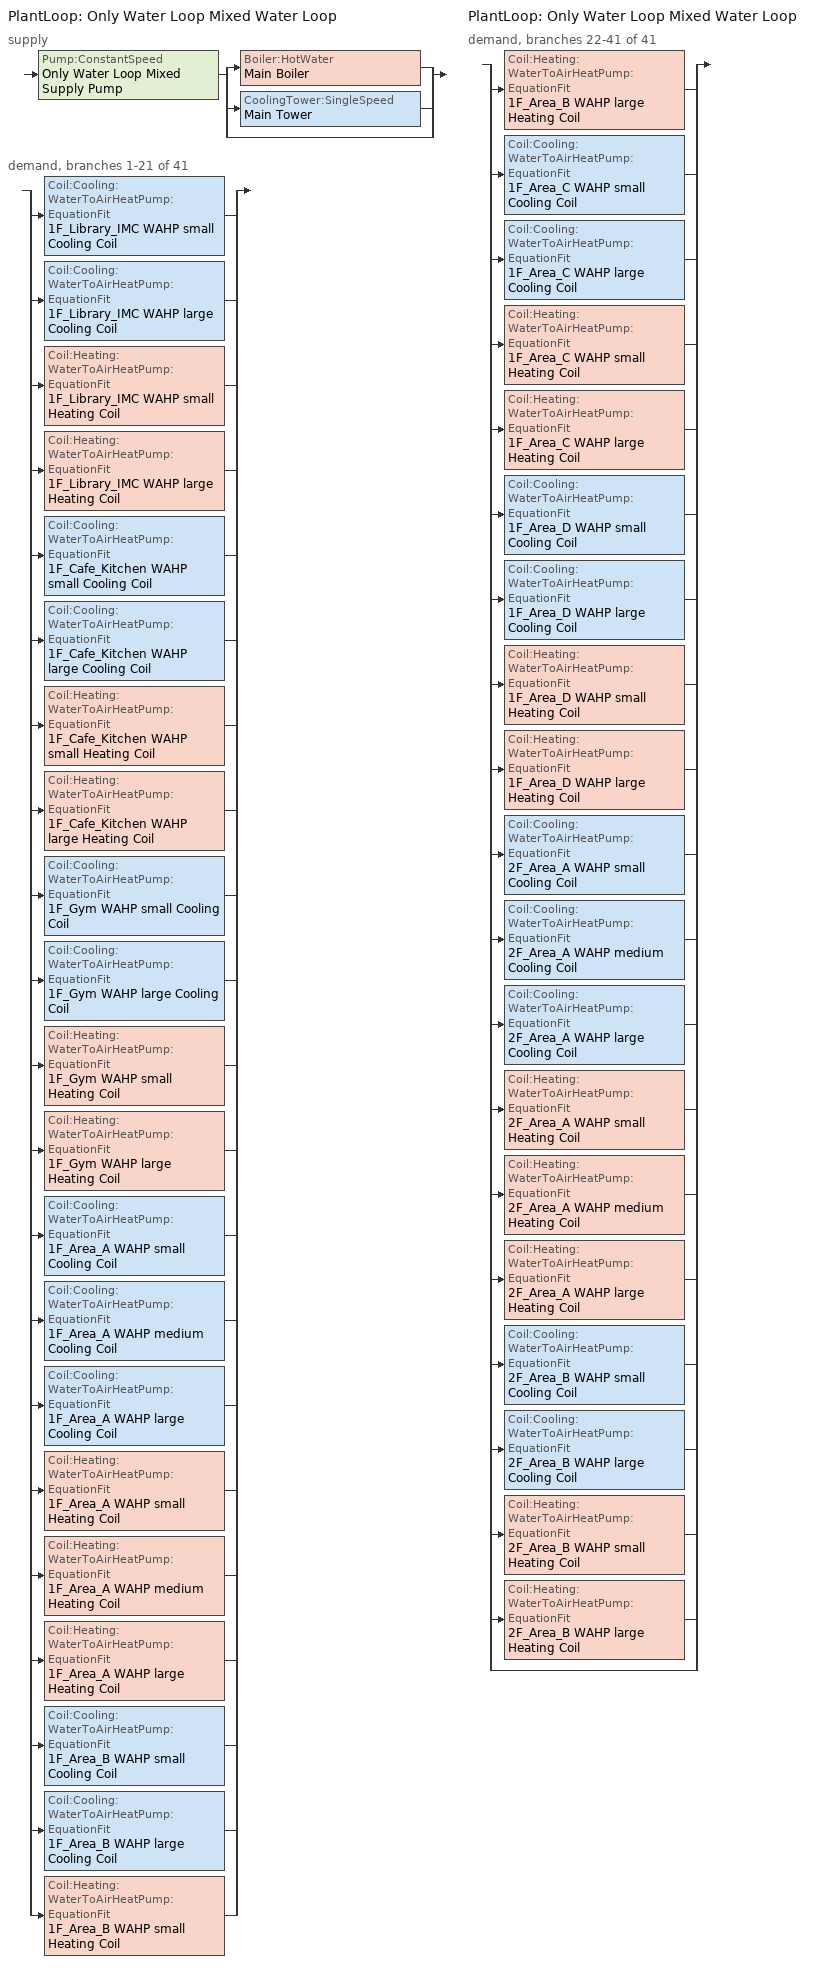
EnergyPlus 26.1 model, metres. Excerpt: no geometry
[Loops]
PlantLoop 'Only Water Loop Mixed Water Loop'
 supply: Pump:ConstantSpeed 'Only Water Loop Mixed Supply Pump' > split
  | Boiler:HotWater 'Main Boiler'
  | CoolingTower:SingleSpeed 'Main Tower'
  | bypass
 demand, branches 1-21 of 41: split
  | Coil:Cooling:WaterToAirHeatPump:EquationFit '1F_Library_IMC WAHP small Cooling Coil'
  | Coil:Cooling:WaterToAirHeatPump:EquationFit '1F_Library_IMC WAHP large Cooling Coil'
  | Coil:Heating:WaterToAirHeatPump:EquationFit '1F_Library_IMC WAHP small Heating Coil'
  | Coil:Heating:WaterToAirHeatPump:EquationFit '1F_Library_IMC WAHP large Heating Coil'
  | Coil:Cooling:WaterToAirHeatPump:EquationFit '1F_Cafe_Kitchen WAHP small Cooling Coil'
  | Coil:Cooling:WaterToAirHeatPump:EquationFit '1F_Cafe_Kitchen WAHP large Cooling Coil'
  | Coil:Heating:WaterToAirHeatPump:EquationFit '1F_Cafe_Kitchen WAHP small Heating Coil'
  | Coil:Heating:WaterToAirHeatPump:EquationFit '1F_Cafe_Kitchen WAHP large Heating Coil'
  | Coil:Cooling:WaterToAirHeatPump:EquationFit '1F_Gym WAHP small Cooling Coil'
  | Coil:Cooling:WaterToAirHeatPump:EquationFit '1F_Gym WAHP large Cooling Coil'
  | Coil:Heating:WaterToAirHeatPump:EquationFit '1F_Gym WAHP small Heating Coil'
  | Coil:Heating:WaterToAirHeatPump:EquationFit '1F_Gym WAHP large Heating Coil'
  | Coil:Cooling:WaterToAirHeatPump:EquationFit '1F_Area_A WAHP small Cooling Coil'
  | Coil:Cooling:WaterToAirHeatPump:EquationFit '1F_Area_A WAHP medium Cooling Coil'
  | Coil:Cooling:WaterToAirHeatPump:EquationFit '1F_Area_A WAHP large Cooling Coil'
  | Coil:Heating:WaterToAirHeatPump:EquationFit '1F_Area_A WAHP small Heating Coil'
  | Coil:Heating:WaterToAirHeatPump:EquationFit '1F_Area_A WAHP medium Heating Coil'
  | Coil:Heating:WaterToAirHeatPump:EquationFit '1F_Area_A WAHP large Heating Coil'
  | Coil:Cooling:WaterToAirHeatPump:EquationFit '1F_Area_B WAHP small Cooling Coil'
  | Coil:Cooling:WaterToAirHeatPump:EquationFit '1F_Area_B WAHP large Cooling Coil'
  | Coil:Heating:WaterToAirHeatPump:EquationFit '1F_Area_B WAHP small Heating Coil'
PlantLoop 'Only Water Loop Mixed Water Loop'
 demand, branches 22-41 of 41: split
  | Coil:Heating:WaterToAirHeatPump:EquationFit '1F_Area_B WAHP large Heating Coil'
  | Coil:Cooling:WaterToAirHeatPump:EquationFit '1F_Area_C WAHP small Cooling Coil'
  | Coil:Cooling:WaterToAirHeatPump:EquationFit '1F_Area_C WAHP large Cooling Coil'
  | Coil:Heating:WaterToAirHeatPump:EquationFit '1F_Area_C WAHP small Heating Coil'
  | Coil:Heating:WaterToAirHeatPump:EquationFit '1F_Area_C WAHP large Heating Coil'
  | Coil:Cooling:WaterToAirHeatPump:EquationFit '1F_Area_D WAHP small Cooling Coil'
  | Coil:Cooling:WaterToAirHeatPump:EquationFit '1F_Area_D WAHP large Cooling Coil'
  | Coil:Heating:WaterToAirHeatPump:EquationFit '1F_Area_D WAHP small Heating Coil'
  | Coil:Heating:WaterToAirHeatPump:EquationFit '1F_Area_D WAHP large Heating Coil'
  | Coil:Cooling:WaterToAirHeatPump:EquationFit '2F_Area_A WAHP small Cooling Coil'
  | Coil:Cooling:WaterToAirHeatPump:EquationFit '2F_Area_A WAHP medium Cooling Coil'
  | Coil:Cooling:WaterToAirHeatPump:EquationFit '2F_Area_A WAHP large Cooling Coil'
  | Coil:Heating:WaterToAirHeatPump:EquationFit '2F_Area_A WAHP small Heating Coil'
  | Coil:Heating:WaterToAirHeatPump:EquationFit '2F_Area_A WAHP medium Heating Coil'
  | Coil:Heating:WaterToAirHeatPump:EquationFit '2F_Area_A WAHP large Heating Coil'
  | Coil:Cooling:WaterToAirHeatPump:EquationFit '2F_Area_B WAHP small Cooling Coil'
  | Coil:Cooling:WaterToAirHeatPump:EquationFit '2F_Area_B WAHP large Cooling Coil'
  | Coil:Heating:WaterToAirHeatPump:EquationFit '2F_Area_B WAHP small Heating Coil'
  | Coil:Heating:WaterToAirHeatPump:EquationFit '2F_Area_B WAHP large Heating Coil'
  | bypass
[DesignSpecification:OutdoorAir] Outdoor Air Method=Flow/Person; Outdoor Air Flow per Person {m3/s}=0.00944; Outdoor Air Flow per Zone Floor Area {m3/s-m2}=0; Outdoor Air Flow per Zone {m3/s}=0
SZ DSOA 1F_Library_IMC; SZ DSOA 1F_Cafe_Kitchen; SZ DSOA 1F_Gym; SZ DSOA 1F_Area_A; SZ DSOA 1F_Area_B; SZ DSOA 1F_Area_C; SZ DSOA 1F_Area_D; SZ DSOA 2F_Area_A; SZ DSOA 2F_Area_B
[SIZING:ZONE] Zone Cooling Design Supply Air Temperature Input Method=SupplyAirTemperature; Zone Cooling Design Supply Air Temperature=12; Zone Heating Design Supply Air Temperature Input Method=SupplyAirTemperature; Zone Heating Design Supply Air Temperature=50; Zone Cooling Design Supply Air Humidity Ratio=0.0085; Zone Heating Design Supply Air Humidity Ratio=0.008; Cooling Design Air Flow Method=DesignDay; Cooling Design Air Flow Rate=0; Cooling Minimum Air Flow per Zone Floor Area=0.000762; Cooling Minimum Air Flow=0; Cooling Minimum Air Flow Fraction=0.2; Heating Design Air Flow Method=DesignDay; Heating Design Air Flow Rate=0; Heating Maximum Air Flow per Zone Floor Area=0.002032; Heating Maximum Air Flow=0.141576; Heating Maximum Air Flow Fraction=0.3; Account for Dedicated Outdoor Air System=No; Dedicated Outdoor Air System Control Strategy=NeutralSupplyAir; Dedicated Outdoor Air Low Setpoint Temperature for Design=autosize; Dedicated Outdoor Air High Setpoint Temperature for Design=autosize; Zone Load Sizing Method=Sensible Load Only No Latent Load; Zone Latent Cooling Design Supply Air Humidity Ratio Input Method=HumidityRatioDifference; Zone Cooling Design Supply Air Humidity Ratio Difference=0.005; Zone Latent Heating Design Supply Air Humidity Ratio Input Method=HumidityRatioDifference; Zone Humidification Design Supply Air Humidity Ratio Difference=0.005; Type of Space Sum to Use=Coincident; Heating Coil Sizing Method=None; Maximum Heating Capacity To Cooling Load Sizing Ratio=1
1F_Library_IMC; 1F_Cafe_Kitchen; 1F_Gym; 1F_Area_A; 1F_Area_B; 1F_Area_C; 1F_Area_D; 2F_Area_A; 2F_Area_B
[Sizing:Zone] Zone Cooling Design Supply Air Temperature Input Method=SupplyAirTemperature; Zone Cooling Design Supply Air Temperature {C}=14; Zone Cooling Design Supply Air Temperature Difference {delta C}=11.11; Zone Heating Design Supply Air Temperature Input Method=SupplyAirTemperature; Zone Heating Design Supply Air Temperature {C}=50; Zone Cooling Design Supply Air Humidity Ratio {kg-H20/kg-air}=0.008; Zone Heating Design Supply Air Humidity Ratio {kg-H2O/kg-air}=0.008; Cooling Design Air Flow Method=DesignDay; Cooling Design Air Flow Rate {m3/s}=0; Cooling Minimum Air Flow Fraction=0; Heating Design Air Flow Method=DesignDay; Heating Design Air Flow Rate {m3/s}=0; Heating Maximum Air Flow Fraction=0
Name | Design Specification Outdoor Air Object | Design Specification Zone Air Distribution Object
1F_Library_IMC | SZ DSOA 1F_Library_IMC | SZ DSZAD 1F_Library_IMC
1F_Cafe_Kitchen | SZ DSOA 1F_Cafe_Kitchen | SZ DSZAD 1F_Cafe_Kitchen
1F_Gym | SZ DSOA 1F_Gym | SZ DSZAD 1F_Gym
1F_Area_A | SZ DSOA 1F_Area_A | SZ DSZAD 1F_Area_A
1F_Area_B | SZ DSOA 1F_Area_B | SZ DSZAD 1F_Area_B
1F_Area_C | SZ DSOA 1F_Area_C | SZ DSZAD 1F_Area_C
1F_Area_D | SZ DSOA 1F_Area_D | SZ DSZAD 1F_Area_D
2F_Area_A | SZ DSOA 2F_Area_A | SZ DSZAD 2F_Area_A
2F_Area_B | SZ DSOA 2F_Area_B | SZ DSZAD 2F_Area_B
[ThermostatSetpoint:DualSetpoint]
Lakeside_AllZones_Tstat Dual SP Control: Heating Setpoint Temperature Schedule=SCH_HtgSP; Cooling Setpoint Temperature Schedule=SCH_ClgSP
[ZoneControl:Thermostat] Control Type Schedule=HVACTemplate-Always 4; Control=Lakeside_AllZones_Tstat Dual SP Control
Name | Zone or ZoneList
1F_Library_IMC Thermostat | 1F_Library_IMC
1F_Cafe_Kitchen Thermostat | 1F_Cafe_Kitchen
1F_Gym Thermostat | 1F_Gym
1F_Area_A Thermostat | 1F_Area_A
1F_Area_B Thermostat | 1F_Area_B
1F_Area_C Thermostat | 1F_Area_C
1F_Area_D Thermostat | 1F_Area_D
2F_Area_A Thermostat | 2F_Area_A
2F_Area_B Thermostat | 2F_Area_B
[DesignSpecification:ZoneAirDistribution] Zone Air Distribution Effectiveness in Cooling Mode=1; Zone Air Distribution Effectiveness in Heating Mode=1
SZ DSZAD 1F_Library_IMC; SZ DSZAD 1F_Cafe_Kitchen; SZ DSZAD 1F_Gym; SZ DSZAD 1F_Area_A; SZ DSZAD 1F_Area_B; SZ DSZAD 1F_Area_C; SZ DSZAD 1F_Area_D; SZ DSZAD 2F_Area_A; SZ DSZAD 2F_Area_B
[Zone equipment]
1F_Library_IMC: 1F_Library_IMC WAHP small, 1F_Library_IMC WAHP large
1F_Cafe_Kitchen: 1F_Cafe_Kitchen WAHP small, 1F_Cafe_Kitchen WAHP large
1F_Gym: 1F_Gym WAHP small, 1F_Gym WAHP large
1F_Area_A: 1F_Area_A WAHP small, 1F_Area_A WAHP medium, 1F_Area_A WAHP large
1F_Area_B: 1F_Area_B WAHP small, 1F_Area_B WAHP large
1F_Area_C: 1F_Area_C WAHP small, 1F_Area_C WAHP large
1F_Area_D: 1F_Area_D WAHP small, 1F_Area_D WAHP large
2F_Area_A: 2F_Area_A WAHP small, 2F_Area_A WAHP medium, 2F_Area_A WAHP large
2F_Area_B: 2F_Area_B WAHP small, 2F_Area_B WAHP large
[ZoneHVAC:WaterToAirHeatPump]
1F_Library_IMC WAHP small: 0.58908, 0.58908, 0.58908, autosize, autosize, autosize, 1F_Library_IMC WAHP small Supply Fan, 1F_Library_IMC WAHP small Heating Coil, 1F_Library_IMC WAHP small Cooling Coil, 1F_Library_IMC WAHP small Supp Heating Coil, autosize, 20, DrawThrough, HVACTemplate-Always 0, Cycling
1F_Library_IMC WAHP large: 0.58908, 0.58908, 0.58908, autosize, autosize, autosize, 1F_Library_IMC WAHP large Supply Fan, 1F_Library_IMC WAHP large Heating Coil, 1F_Library_IMC WAHP large Cooling Coil, 1F_Library_IMC WAHP large Supp Heating Coil, autosize, 20, DrawThrough, HVACTemplate-Always 0, Cycling
1F_Cafe_Kitchen WAHP small: 0.92901, 0.92901, 0.92901, autosize, autosize, autosize, 1F_Cafe_Kitchen WAHP small Supply Fan, 1F_Cafe_Kitchen WAHP small Heating Coil, 1F_Cafe_Kitchen WAHP small Cooling Coil, 1F_Cafe_Kitchen WAHP small Supp Heating Coil, autosize, 20, DrawThrough, HVACTemplate-Always 0, Cycling
1F_Cafe_Kitchen WAHP large: 0.92901, 0.92901, 0.92901, autosize, autosize, autosize, 1F_Cafe_Kitchen WAHP large Supply Fan, 1F_Cafe_Kitchen WAHP large Heating Coil, 1F_Cafe_Kitchen WAHP large Cooling Coil, 1F_Cafe_Kitchen WAHP large Supp Heating Coil, autosize, 20, DrawThrough, HVACTemplate-Always 0, Cycling
1F_Gym WAHP small: 1.3382, 1.3382, 1.3382, autosize, autosize, autosize, 1F_Gym WAHP small Supply Fan, 1F_Gym WAHP small Heating Coil, 1F_Gym WAHP small Cooling Coil, 1F_Gym WAHP small Supp Heating Coil, autosize, 20, DrawThrough, HVACTemplate-Always 0, Cycling
1F_Gym WAHP large: 1.3382, 1.3382, 1.3382, autosize, autosize, autosize, 1F_Gym WAHP large Supply Fan, 1F_Gym WAHP large Heating Coil, 1F_Gym WAHP large Cooling Coil, 1F_Gym WAHP large Supp Heating Coil, autosize, 20, DrawThrough, HVACTemplate-Always 0, Cycling
1F_Area_A WAHP small: 0.646455, 0.646455, 0.646455, autosize, autosize, autosize, 1F_Area_A WAHP small Supply Fan, 1F_Area_A WAHP small Heating Coil, 1F_Area_A WAHP small Cooling Coil, 1F_Area_A WAHP small Supp Heating Coil, autosize, 20, DrawThrough, HVACTemplate-Always 0, Cycling
1F_Area_A WAHP medium: 1.29291, 1.29291, 1.29291, autosize, autosize, autosize, 1F_Area_A WAHP medium Supply Fan, 1F_Area_A WAHP medium Heating Coil, 1F_Area_A WAHP medium Cooling Coil, 1F_Area_A WAHP medium Supp Heating Coil, autosize, 20, DrawThrough, HVACTemplate-Always 0, Cycling
1F_Area_A WAHP large: 0.646455, 0.646455, 0.646455, autosize, autosize, autosize, 1F_Area_A WAHP large Supply Fan, 1F_Area_A WAHP large Heating Coil, 1F_Area_A WAHP large Cooling Coil, 1F_Area_A WAHP large Supp Heating Coil, autosize, 20, DrawThrough, HVACTemplate-Always 0, Cycling
1F_Area_B WAHP small: 0.924645, 0.924645, 0.924645, autosize, autosize, autosize, 1F_Area_B WAHP small Supply Fan, 1F_Area_B WAHP small Heating Coil, 1F_Area_B WAHP small Cooling Coil, 1F_Area_B WAHP small Supp Heating Coil, autosize, 20, DrawThrough, HVACTemplate-Always 0, Cycling
1F_Area_B WAHP large: 0.924645, 0.924645, 0.924645, autosize, autosize, autosize, 1F_Area_B WAHP large Supply Fan, 1F_Area_B WAHP large Heating Coil, 1F_Area_B WAHP large Cooling Coil, 1F_Area_B WAHP large Supp Heating Coil, autosize, 20, DrawThrough, HVACTemplate-Always 0, Cycling
1F_Area_C WAHP small: 0.99988, 0.99988, 0.99988, autosize, autosize, autosize, 1F_Area_C WAHP small Supply Fan, 1F_Area_C WAHP small Heating Coil, 1F_Area_C WAHP small Cooling Coil, 1F_Area_C WAHP small Supp Heating Coil, autosize, 20, DrawThrough, HVACTemplate-Always 0, Cycling
1F_Area_C WAHP large: 0.99988, 0.99988, 0.99988, autosize, autosize, autosize, 1F_Area_C WAHP large Supply Fan, 1F_Area_C WAHP large Heating Coil, 1F_Area_C WAHP large Cooling Coil, 1F_Area_C WAHP large Supp Heating Coil, autosize, 20, DrawThrough, HVACTemplate-Always 0, Cycling
1F_Area_D WAHP small: 0.925555, 0.925555, 0.925555, autosize, autosize, autosize, 1F_Area_D WAHP small Supply Fan, 1F_Area_D WAHP small Heating Coil, 1F_Area_D WAHP small Cooling Coil, 1F_Area_D WAHP small Supp Heating Coil, autosize, 20, DrawThrough, HVACTemplate-Always 0, Cycling
1F_Area_D WAHP large: 0.925555, 0.925555, 0.925555, autosize, autosize, autosize, 1F_Area_D WAHP large Supply Fan, 1F_Area_D WAHP large Heating Coil, 1F_Area_D WAHP large Cooling Coil, 1F_Area_D WAHP large Supp Heating Coil, autosize, 20, DrawThrough, HVACTemplate-Always 0, Cycling
2F_Area_A WAHP small: 0.97294, 0.97294, 0.97294, autosize, autosize, autosize, 2F_Area_A WAHP small Supply Fan, 2F_Area_A WAHP small Heating Coil, 2F_Area_A WAHP small Cooling Coil, 2F_Area_A WAHP small Supp Heating Coil, autosize, 20, DrawThrough, HVACTemplate-Always 0, Cycling
2F_Area_A WAHP medium: 1.94588, 1.94588, 1.94588, autosize, autosize, autosize, 2F_Area_A WAHP medium Supply Fan, 2F_Area_A WAHP medium Heating Coil, 2F_Area_A WAHP medium Cooling Coil, 2F_Area_A WAHP medium Supp Heating Coil, autosize, 20, DrawThrough, HVACTemplate-Always 0, Cycling
2F_Area_A WAHP large: 0.97294, 0.97294, 0.97294, autosize, autosize, autosize, 2F_Area_A WAHP large Supply Fan, 2F_Area_A WAHP large Heating Coil, 2F_Area_A WAHP large Cooling Coil, 2F_Area_A WAHP large Supp Heating Coil, autosize, 20, DrawThrough, HVACTemplate-Always 0, Cycling
2F_Area_B WAHP small: 1.7933, 1.7933, 1.7933, autosize, autosize, autosize, 2F_Area_B WAHP small Supply Fan, 2F_Area_B WAHP small Heating Coil, 2F_Area_B WAHP small Cooling Coil, 2F_Area_B WAHP small Supp Heating Coil, autosize, 20, DrawThrough, HVACTemplate-Always 0, Cycling
2F_Area_B WAHP large: 1.7933, 1.7933, 1.7933, autosize, autosize, autosize, 2F_Area_B WAHP large Supply Fan, 2F_Area_B WAHP large Heating Coil, 2F_Area_B WAHP large Cooling Coil, 2F_Area_B WAHP large Supp Heating Coil, autosize, 20, DrawThrough, HVACTemplate-Always 0, Cycling
[Fan:OnOff]
1F_Library_IMC WAHP small Supply Fan: HVACTemplate-Always 1, 0.7, 75, 0.58908, 0.9, 1, 1F_Library_IMC WAHP small Supply Fan Outlet
1F_Library_IMC WAHP large Supply Fan: HVACTemplate-Always 1, 0.7, 75, 0.58908, 0.9, 1
1F_Cafe_Kitchen WAHP small Supply Fan: HVACTemplate-Always 1, 0.7, 75, 0.92901, 0.9, 1, 1F_Cafe_Kitchen WAHP small Supply Fan Outlet
1F_Cafe_Kitchen WAHP large Supply Fan: HVACTemplate-Always 1, 0.7, 75, 0.92901, 0.9, 1
1F_Gym WAHP small Supply Fan: HVACTemplate-Always 1, 0.7, 75, 1.3382, 0.9, 1, 1F_Gym WAHP small Supply Fan Outlet
1F_Gym WAHP large Supply Fan: HVACTemplate-Always 1, 0.7, 75, 1.3382, 0.9, 1
1F_Area_A WAHP small Supply Fan: HVACTemplate-Always 1, 0.7, 75, 0.646455, 0.9, 1, 1F_Area_A WAHP small Supply Fan Outlet
1F_Area_A WAHP medium Supply Fan: HVACTemplate-Always 1, 0.7, 75, 1.29291, 0.9, 1, 1F_Area_A WAHP medium Supply Fan Outlet
1F_Area_A WAHP large Supply Fan: HVACTemplate-Always 1, 0.7, 75, 0.646455, 0.9, 1
1F_Area_B WAHP small Supply Fan: HVACTemplate-Always 1, 0.7, 75, 0.924645, 0.9, 1, 1F_Area_B WAHP small Supply Fan Outlet
1F_Area_B WAHP large Supply Fan: HVACTemplate-Always 1, 0.7, 75, 0.924645, 0.9, 1
1F_Area_C WAHP small Supply Fan: HVACTemplate-Always 1, 0.7, 75, 0.99988, 0.9, 1, 1F_Area_C WAHP small Supply Fan Outlet
1F_Area_C WAHP large Supply Fan: HVACTemplate-Always 1, 0.7, 75, 0.99988, 0.9, 1
1F_Area_D WAHP small Supply Fan: HVACTemplate-Always 1, 0.7, 75, 0.925555, 0.9, 1, 1F_Area_D WAHP small Supply Fan Outlet
1F_Area_D WAHP large Supply Fan: HVACTemplate-Always 1, 0.7, 75, 0.925555, 0.9, 1
2F_Area_A WAHP small Supply Fan: HVACTemplate-Always 1, 0.7, 75, 0.97294, 0.9, 1, 2F_Area_A WAHP small Supply Fan Outlet
2F_Area_A WAHP medium Supply Fan: HVACTemplate-Always 1, 0.7, 75, 1.94588, 0.9, 1, 2F_Area_A WAHP medium Supply Fan Outlet
2F_Area_A WAHP large Supply Fan: HVACTemplate-Always 1, 0.7, 75, 0.97294, 0.9, 1
2F_Area_B WAHP small Supply Fan: HVACTemplate-Always 1, 0.7, 75, 1.7933, 0.9, 1, 2F_Area_B WAHP small Supply Fan Outlet
2F_Area_B WAHP large Supply Fan: HVACTemplate-Always 1, 0.7, 75, 1.7933, 0.9, 1
[OutdoorAir:Mixer]
1F_Library_IMC WAHP small OA Mixing Box: 1F_Library_IMC WAHP small Return
1F_Cafe_Kitchen WAHP small OA Mixing Box: 1F_Cafe_Kitchen WAHP small Return
1F_Gym WAHP small OA Mixing Box: 1F_Gym WAHP small Return
1F_Area_A WAHP small OA Mixing Box: 1F_Area_A WAHP small Return
1F_Area_A WAHP medium OA Mixing Box: 1F_Area_A WAHP medium Return
1F_Area_B WAHP small OA Mixing Box: 1F_Area_B WAHP small Return
1F_Area_C WAHP small OA Mixing Box: 1F_Area_C WAHP small Return
1F_Area_D WAHP small OA Mixing Box: 1F_Area_D WAHP small Return
2F_Area_A WAHP small OA Mixing Box: 2F_Area_A WAHP small Return
2F_Area_A WAHP medium OA Mixing Box: 2F_Area_A WAHP medium Return
2F_Area_B WAHP small OA Mixing Box: 2F_Area_B WAHP small Return
[Coil:Cooling:WaterToAirHeatPump:EquationFit]
1F_Library_IMC WAHP small Cooling Coil; 1F_Library_IMC WAHP large Cooling Coil: 0.58908, 0.00085875, 16541.3, Autosize, 4.8, 30, 27, 19, 1F_Library_IMC WAHP ClgTotCapCurve, 1F_Library_IMC WAHP ClgSensCapCurve, 1F_Library_IMC WAHP ClgPowCurve, 1F_Library_IMC WAHP ClgPLFCurve, 0, 0, 2.5, 60, 60
1F_Cafe_Kitchen WAHP small Cooling Coil; 1F_Cafe_Kitchen WAHP large Cooling Coil: 0.92901, 0.00135417, 26084.3, Autosize, 4.8, 30, 27, 19, 1F_Cafe_Kitchen WAHP ClgTotCapCurve, 1F_Cafe_Kitchen WAHP ClgSensCapCurve, 1F_Cafe_Kitchen WAHP ClgPowCurve, 1F_Cafe_Kitchen WAHP ClgPLFCurve, 0, 0, 2.5, 60, 60
1F_Gym WAHP small Cooling Coil; 1F_Gym WAHP large Cooling Coil: 1.3382, 0.00195024, 37565.8, Autosize, 4.8, 30, 27, 19, 1F_Gym WAHP ClgTotCapCurve, 1F_Gym WAHP ClgSensCapCurve, 1F_Gym WAHP ClgPowCurve, 1F_Gym WAHP ClgPLFCurve, 0, 0, 2.5, 60, 60
1F_Area_A WAHP small Cooling Coil; 1F_Area_A WAHP large Cooling Coil: 0.646455, 0.000942412, 18152.9, Autosize, 4.8, 30, 27, 19, 1F_Area_A WAHP ClgTotCapCurve, 1F_Area_A WAHP ClgSensCapCurve, 1F_Area_A WAHP ClgPowCurve, 1F_Area_A WAHP ClgPLFCurve, 0, 0, 2.5, 60, 60
1F_Area_A WAHP medium Cooling Coil: 1.29291, 0.00188482, 36305.7, Autosize, 4.8, 30, 27, 19, 1F_Area_A WAHP ClgTotCapCurve, 1F_Area_A WAHP ClgSensCapCurve, 1F_Area_A WAHP ClgPowCurve, 1F_Area_A WAHP ClgPLFCurve, 0, 0, 2.5, 60, 60
1F_Area_B WAHP small Cooling Coil; 1F_Area_B WAHP large Cooling Coil: 0.924645, 0.00134798, 25965, Autosize, 4.8, 30, 27, 19, 1F_Area_B WAHP ClgTotCapCurve, 1F_Area_B WAHP ClgSensCapCurve, 1F_Area_B WAHP ClgPowCurve, 1F_Area_B WAHP ClgPLFCurve, 0, 0, 2.5, 60, 60
1F_Area_C WAHP small Cooling Coil; 1F_Area_C WAHP large Cooling Coil: 0.99988, 0.00145765, 28077.5, Autosize, 4.8, 30, 27, 19, 1F_Area_C WAHP ClgTotCapCurve, 1F_Area_C WAHP ClgSensCapCurve, 1F_Area_C WAHP ClgPowCurve, 1F_Area_C WAHP ClgPLFCurve, 0, 0, 2.5, 60, 60
1F_Area_D WAHP small Cooling Coil; 1F_Area_D WAHP large Cooling Coil: 0.925555, 0.00134931, 25990.4, Autosize, 4.8, 30, 27, 19, 1F_Area_D WAHP ClgTotCapCurve, 1F_Area_D WAHP ClgSensCapCurve, 1F_Area_D WAHP ClgPowCurve, 1F_Area_D WAHP ClgPLFCurve, 0, 0, 2.5, 60, 60
2F_Area_A WAHP small Cooling Coil; 2F_Area_A WAHP large Cooling Coil: 0.97294, 0.00141836, 27320.5, Autosize, 4.8, 30, 27, 19, 2F_Area_A WAHP ClgTotCapCurve, 2F_Area_A WAHP ClgSensCapCurve, 2F_Area_A WAHP ClgPowCurve, 2F_Area_A WAHP ClgPLFCurve, 0, 0, 2.5, 60, 60
2F_Area_A WAHP medium Cooling Coil: 1.94588, 0.00283671, 54641, Autosize, 4.8, 30, 27, 19, 2F_Area_A WAHP ClgTotCapCurve, 2F_Area_A WAHP ClgSensCapCurve, 2F_Area_A WAHP ClgPowCurve, 2F_Area_A WAHP ClgPLFCurve, 0, 0, 2.5, 60, 60
2F_Area_B WAHP small Cooling Coil; 2F_Area_B WAHP large Cooling Coil: 1.7933, 0.00261427, 50356.3, Autosize, 4.8, 30, 27, 19, 2F_Area_B WAHP ClgTotCapCurve, 2F_Area_B WAHP ClgSensCapCurve, 2F_Area_B WAHP ClgPowCurve, 2F_Area_B WAHP ClgPLFCurve, 0, 0, 2.5, 60, 60
[Coil:Heating:WaterToAirHeatPump:EquationFit]
1F_Library_IMC WAHP small Heating Coil; 1F_Library_IMC WAHP large Heating Coil: 0.58908, 0.00085875, 16541.3, 4.5, 20, 20, 1, 1F_Library_IMC WAHP HtgCapCurve, 1F_Library_IMC WAHP HtgPowCurve, 1F_Library_IMC WAHP HtgPLFCurve
1F_Cafe_Kitchen WAHP small Heating Coil; 1F_Cafe_Kitchen WAHP large Heating Coil: 0.92901, 0.00135417, 26084.3, 4.5, 20, 20, 1, 1F_Cafe_Kitchen WAHP HtgCapCurve, 1F_Cafe_Kitchen WAHP HtgPowCurve, 1F_Cafe_Kitchen WAHP HtgPLFCurve
1F_Gym WAHP small Heating Coil; 1F_Gym WAHP large Heating Coil: 1.3382, 0.00195024, 37565.8, 4.5, 20, 20, 1, 1F_Gym WAHP HtgCapCurve, 1F_Gym WAHP HtgPowCurve, 1F_Gym WAHP HtgPLFCurve
1F_Area_A WAHP small Heating Coil; 1F_Area_A WAHP large Heating Coil: 0.646455, 0.000942412, 18152.9, 4.5, 20, 20, 1, 1F_Area_A WAHP HtgCapCurve, 1F_Area_A WAHP HtgPowCurve, 1F_Area_A WAHP HtgPLFCurve
1F_Area_A WAHP medium Heating Coil: 1.29291, 0.00188482, 36305.7, 4.5, 20, 20, 1, 1F_Area_A WAHP HtgCapCurve, 1F_Area_A WAHP HtgPowCurve, 1F_Area_A WAHP HtgPLFCurve
1F_Area_B WAHP small Heating Coil; 1F_Area_B WAHP large Heating Coil: 0.924645, 0.00134798, 25965, 4.5, 20, 20, 1, 1F_Area_B WAHP HtgCapCurve, 1F_Area_B WAHP HtgPowCurve, 1F_Area_B WAHP HtgPLFCurve
1F_Area_C WAHP small Heating Coil; 1F_Area_C WAHP large Heating Coil: 0.99988, 0.00145765, 28077.5, 4.5, 20, 20, 1, 1F_Area_C WAHP HtgCapCurve, 1F_Area_C WAHP HtgPowCurve, 1F_Area_C WAHP HtgPLFCurve
1F_Area_D WAHP small Heating Coil; 1F_Area_D WAHP large Heating Coil: 0.925555, 0.00134931, 25990.4, 4.5, 20, 20, 1, 1F_Area_D WAHP HtgCapCurve, 1F_Area_D WAHP HtgPowCurve, 1F_Area_D WAHP HtgPLFCurve
2F_Area_A WAHP small Heating Coil; 2F_Area_A WAHP large Heating Coil: 0.97294, 0.00141836, 27320.5, 4.5, 20, 20, 1, 2F_Area_A WAHP HtgCapCurve, 2F_Area_A WAHP HtgPowCurve, 2F_Area_A WAHP HtgPLFCurve
2F_Area_A WAHP medium Heating Coil: 1.94588, 0.00283671, 54641, 4.5, 20, 20, 1, 2F_Area_A WAHP HtgCapCurve, 2F_Area_A WAHP HtgPowCurve, 2F_Area_A WAHP HtgPLFCurve
2F_Area_B WAHP small Heating Coil; 2F_Area_B WAHP large Heating Coil: 1.7933, 0.00261427, 50356.3, 4.5, 20, 20, 1, 2F_Area_B WAHP HtgCapCurve, 2F_Area_B WAHP HtgPowCurve, 2F_Area_B WAHP HtgPLFCurve
[Coil:Heating:Electric] Efficiency=1; Nominal Capacity of the Coil {W}=0
1F_Library_IMC WAHP small Supp Heating Coil; 1F_Library_IMC WAHP large Supp Heating Coil; 1F_Cafe_Kitchen WAHP small Supp Heating Coil; 1F_Cafe_Kitchen WAHP large Supp Heating Coil; 1F_Gym WAHP small Supp Heating Coil; 1F_Gym WAHP large Supp Heating Coil; 1F_Area_A WAHP small Supp Heating Coil; 1F_Area_A WAHP medium Supp Heating Coil; 1F_Area_A WAHP large Supp Heating Coil; 1F_Area_B WAHP small Supp Heating Coil; 1F_Area_B WAHP large Supp Heating Coil; 1F_Area_C WAHP small Supp Heating Coil; 1F_Area_C WAHP large Supp Heating Coil; 1F_Area_D WAHP small Supp Heating Coil; 1F_Area_D WAHP large Supp Heating Coil; 2F_Area_A WAHP small Supp Heating Coil; 2F_Area_A WAHP medium Supp Heating Coil; 2F_Area_A WAHP large Supp Heating Coil; 2F_Area_B WAHP small Supp Heating Coil; 2F_Area_B WAHP large Supp Heating Coil
[Boiler:HotWater]
Main Boiler: Fuel Type=NaturalGas; Nominal Capacity {W}=autosize; Nominal Thermal Efficiency=0.8; Efficiency Curve Temperature Evaluation Variable=LeavingBoiler; Normalized Boiler Efficiency Curve=Main Boiler Efficiency Curve; Max Design Boiler Water Flow Rate {m3/s}=autosize; Minimum Part Load Ratio=0; Maximum Part Load Ratio=1.1; Optimum Part Load Ratio=1; Temp Upper Limit Water Outlet {C}=100; Boiler Flow Mode=ConstantFlow; On Cycle Parasitic Electric Load {W}=0; Sizing Factor=1
[CoolingTower:SingleSpeed]
Main Tower: Design Water Flow Rate {m3/s}=autosize; Design Air Flow Rate {m3/s}=autosize; Design Fan Power {W}=autosize; Design U-Factor Times Area Value {W/K}=autosize; Free Convection Air Flow Rate {m3/s}=autocalculate; Free Convection U-Factor Times Area Value {W/K}=autocalculate; Performance Input Method=UFactorTimesAreaAndDesignWaterFlowRate; Free Convection Capacity {W}=autocalculate; Evaporation Loss Mode=SaturatedExit; Drift Loss Percent {percent}=0.008; Blowdown Calculation Mode=ConcentrationRatio; Blowdown Concentration Ratio=3; Capacity Control=FanCycling; Sizing Factor=1
[Sizing:Plant]
Only Water Loop Mixed Water Loop: Loop Type=Condenser; Design loop exit temperature {C}=34; Design loop delta T {deltaC}=5.6
[PlantLoop]
Only Water Loop Mixed Water Loop: Fluid Type=Water; PlantEquipmentOperationSchemes=Only Water Loop Operation; Maximum Loop Temperature {C}=100; Minimum Loop Temperature {C}=10; Maximum Loop Volumetric Flow Rate {m3/s}=autosize; Minimum Loop Volumetric Flow Rate {m3/s}=0; volume of the plant loop {m3}=autosize; Load Distribution Scheme=SequentialLoad; Plant Loop Demand Calculation Scheme=DualSetPointDeadband
[PlantEquipmentOperationSchemes]
Only Water Loop Operation: Only Water Loop Heat Operation All Hours, HVACTemplate-Always 1, Only Water Loop Cool Operation All Hours, HVACTemplate-Always 1
[PlantEquipmentOperation:HeatingLoad]
Only Water Loop Heat Operation All Hours: Load Range Lower Limit 1 {W}=0; Load Range Upper Limit 1 {W}=1000000000000000; Priority Control 1 Equipment List=Only Water Loop All Heating Equipment
[PlantEquipmentOperation:CoolingLoad]
Only Water Loop Cool Operation All Hours: Load Range Lower Limit 1 {W}=0; Load Range Upper Limit 1 {W}=1000000000000000; Priority Control 1 Equipment List=Only Water Loop All Cooling Equipment
[PlantEquipmentList]
Only Water Loop All Heating Equipment: Main Boiler
Only Water Loop All Cooling Equipment: Main Tower
[Pump:ConstantSpeed]
Only Water Loop Mixed Supply Pump: Rated Volumetric Flow Rate {m3/s}=autosize; Rated Pump Head {Pa}=179352; Rated Power Consumption {W}=autosize; Motor Efficiency=0.9; Fraction of Motor Inefficiencies to Fluid Stream=0; Pump Control Type=Intermittent
[SCHEDULE:COMPACT]
SCH_HtgSP: Through: 12/31, For: SummerDesignDay, Until: 24:00, 7.78, For: WinterDesignDay, Until: 24:00, 21.11, For: Weekends Holidays, Until: 24:00, 7.78, For: Thursday, Until: 03:15, 7.78, Until: 13:30, 21.11, Until: 24:00, 7.78, For: AllOtherDays, Until: 03:15, 7.78, Until: 15:30, 21.11, Until: 24:00, 7.78
SCH_ClgSP: Through: 12/31, For: SummerDesignDay, Until: 24:00, 23.33, For: WinterDesignDay, Until: 24:00, 29.44, For: Weekends Holidays, Until: 24:00, 29.44, For: Thursday, Until: 06:45, 29.44, Until: 14:00, 23.33, Until: 24:00, 29.44, For: AllOtherDays, Until: 06:45, 29.44, Until: 15:30, 23.33, Until: 24:00, 29.44
[Schedule:Compact]
HVACTemplate-Always 4: Through: 12/31, For: AllDays, Until: 24:00, 4
HVACTemplate-Always 0: Through: 12/31, For: AllDays, Until: 24:00, 0
HVACTemplate-Always 1: Through: 12/31, For: AllDays, Until: 24:00, 1
[Curve:QuadLinear] Coefficient5 z=0; Minimum Value of w=-100; Maximum Value of w=100; Minimum Value of x=-100; Maximum Value of x=100; Minimum Value of y=-100; Maximum Value of y=100; Minimum Value of z=-100; Maximum Value of z=100
Name | Coefficient1 Constant | Coefficient2 w | Coefficient3 x | Coefficient4 y
1F_Library_IMC WAHP ClgTotCapCurve; 1F_Cafe_Kitchen WAHP ClgTotCapCurve; 1F_Gym WAHP ClgTotCapCurve; 1F_Area_A WAHP ClgTotCapCurve; 1F_Area_B WAHP ClgTotCapCurve; 1F_Area_C WAHP ClgTotCapCurve; 1F_Area_D WAHP ClgTotCapCurve; 2F_Area_A WAHP ClgTotCapCurve; 2F_Area_B WAHP ClgTotCapCurve | -9.32564 | 11.0881 | -1.75195 | 0.76082
1F_Library_IMC WAHP ClgPowCurve; 1F_Cafe_Kitchen WAHP ClgPowCurve; 1F_Gym WAHP ClgPowCurve; 1F_Area_A WAHP ClgPowCurve; 1F_Area_B WAHP ClgPowCurve; 1F_Area_C WAHP ClgPowCurve; 1F_Area_D WAHP ClgPowCurve; 2F_Area_A WAHP ClgPowCurve; 2F_Area_B WAHP ClgPowCurve | -3.25323 | -0.990977 | 4.03829 | 0.952179
1F_Library_IMC WAHP HtgCapCurve; 1F_Cafe_Kitchen WAHP HtgCapCurve; 1F_Gym WAHP HtgCapCurve; 1F_Area_A WAHP HtgCapCurve; 1F_Area_B WAHP HtgCapCurve; 1F_Area_C WAHP HtgCapCurve; 1F_Area_D WAHP HtgCapCurve; 2F_Area_A WAHP HtgCapCurve; 2F_Area_B WAHP HtgCapCurve | -1.30782 | -2.37468 | 4.00919 | 0.615581
1F_Library_IMC WAHP HtgPowCurve; 1F_Cafe_Kitchen WAHP HtgPowCurve; 1F_Gym WAHP HtgPowCurve; 1F_Area_A WAHP HtgPowCurve; 1F_Area_B WAHP HtgPowCurve; 1F_Area_C WAHP HtgPowCurve; 1F_Area_D WAHP HtgPowCurve; 2F_Area_A WAHP HtgPowCurve; 2F_Area_B WAHP HtgPowCurve | -2.17352 | 0.830808 | 1.56828 | 0.68971
[Curve:QuintLinear] Coefficient1 Constant=-5.26563; Coefficient2 v=17.3118; Coefficient3 w=-11.4497; Coefficient4 x=-0.944805; Coefficient5 y=0.739607; Coefficient6 z=0; Minimum Value of v=-100; Maximum Value of v=100; Minimum Value of w=-100; Maximum Value of w=100; Minimum Value of x=-100; Maximum Value of x=100; Minimum Value of y=-100; Maximum Value of y=100; Minimum Value of z=-100; Maximum Value of z=100
1F_Library_IMC WAHP ClgSensCapCurve; 1F_Cafe_Kitchen WAHP ClgSensCapCurve; 1F_Gym WAHP ClgSensCapCurve; 1F_Area_A WAHP ClgSensCapCurve; 1F_Area_B WAHP ClgSensCapCurve; 1F_Area_C WAHP ClgSensCapCurve; 1F_Area_D WAHP ClgSensCapCurve; 2F_Area_A WAHP ClgSensCapCurve; 2F_Area_B WAHP ClgSensCapCurve
[Curve:Quadratic] Minimum Value of x=0; Maximum Value of x=1
Name | Coefficient1 Constant | Coefficient2 x | Coefficient3 x**2
1F_Library_IMC WAHP ClgPLFCurve; 1F_Library_IMC WAHP HtgPLFCurve; 1F_Cafe_Kitchen WAHP ClgPLFCurve; 1F_Cafe_Kitchen WAHP HtgPLFCurve; 1F_Gym WAHP ClgPLFCurve; 1F_Gym WAHP HtgPLFCurve; 1F_Area_A WAHP ClgPLFCurve; 1F_Area_A WAHP HtgPLFCurve; 1F_Area_B WAHP ClgPLFCurve; 1F_Area_B WAHP HtgPLFCurve; 1F_Area_C WAHP ClgPLFCurve; 1F_Area_C WAHP HtgPLFCurve; 1F_Area_D WAHP ClgPLFCurve; 1F_Area_D WAHP HtgPLFCurve; 2F_Area_A WAHP ClgPLFCurve; 2F_Area_A WAHP HtgPLFCurve; 2F_Area_B WAHP ClgPLFCurve; 2F_Area_B WAHP HtgPLFCurve | 0.85 | 0.15 | 0
Main Boiler Efficiency Curve | 0.97 | 0.0633 | -0.0333
